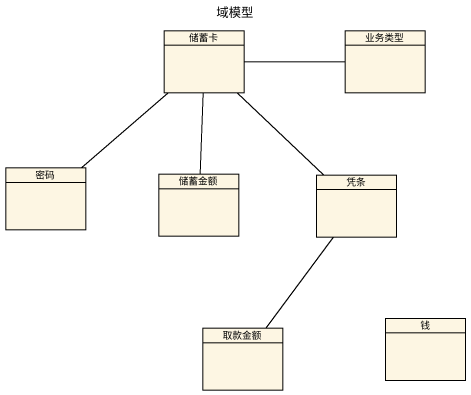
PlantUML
@startuml
title 域模型
hide circle
hide empty members
class 储蓄卡
class 业务类型
class 密码
class 储蓄金额
class 凭条
class 取款金额
class 钱
储蓄卡 -right- 业务类型
储蓄卡 -- 密码
储蓄卡 -- 储蓄金额
储蓄卡 -- 凭条
凭条 -- 取款金额
@enduml
